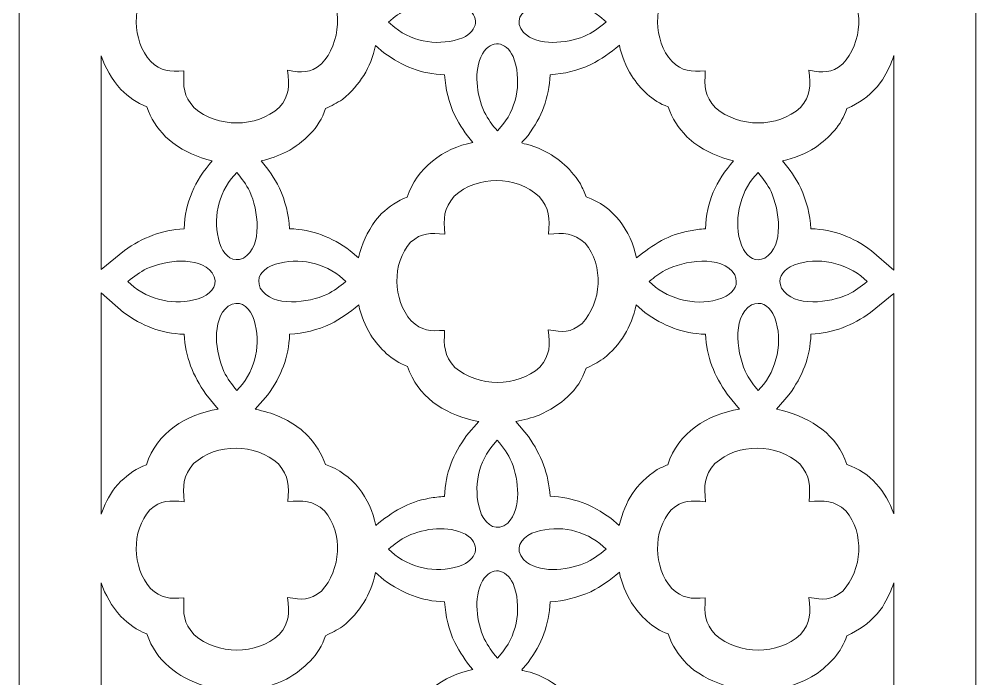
# Model space of a CAD drawing. Header units: centimetres. Extents: x -27.5 to -20.5, y -9.5 to 9.5.
# Drawn here: x -27.5 to -24.175, y 4.563 to 6.855 of the extents above; entities that cross this region are included whole.
import ezdxf

# ---------------------------------------------------------------- set-up
doc = ezdxf.new("R2010")
doc.units = ezdxf.units.CM
doc.header["$MEASUREMENT"] = 0
doc.layers.add('layer 1', color=7, linetype='Continuous')

msp = doc.modelspace()

# ---------------------------------------------------------------- linework, layer by layer
at = {"layer": 'layer 1', "color": 250, "lineweight": 9}
for points, knots in [([(-27.5, 9.5), (-27.5, 9.5), (-24.175, 9.5), (-24.175, 9.5), (-24.175, 9.5), (-24.175, 9.5), (-24.175, -9.5), (-24.175, -9.5), (-24.175, -9.5), (-24.175, -9.5), (-27.5, -9.5), (-27.5, -9.5), (-27.5, -9.5), (-27.5, -9.5), (-27.5, 9.5), (-27.5, 9.5)], [0, 0, 0, 0, 0.2, 0.2, 0.2, 0.2, 0.4, 0.4, 0.4, 0.4, 0.6, 0.6, 0.6, 0.6, 1, 1, 1, 1]), ([(-26.56661, 7.00996), (-26.56661, 7.00996), (-26.56661, 7.00996), (-26.56661, 7.00996), (-26.56661, 7.00996), (-26.56187, 7.06568), (-26.56144, 7.09753), (-26.59888, 7.14108), (-26.59888, 7.14108), (-26.67813, 7.21359), (-26.81408, 7.21432), (-26.89368, 7.14198), (-26.89368, 7.14198), (-26.93151, 7.09821), (-26.93106, 7.06576), (-26.92666, 7.00965), (-26.92666, 7.00965), (-26.97727, 7.01437), (-27.00621, 7.01599), (-27.04552, 6.98138), (-27.04552, 6.98138), (-27.11094, 6.90771), (-27.1073, 6.78228), (-27.04387, 6.70855), (-27.04387, 6.70855), (-27.00544, 6.67318), (-26.97791, 6.67253), (-26.92704, 6.67534), (-26.92704, 6.67534), (-26.93024, 6.62005), (-26.92938, 6.58901), (-26.89119, 6.54697), (-26.89119, 6.54697), (-26.81119, 6.47751), (-26.67526, 6.47627), (-26.59626, 6.54806), (-26.59626, 6.54806), (-26.55908, 6.59124), (-26.56123, 6.62237), (-26.56719, 6.67738), (-26.56719, 6.67738), (-26.51641, 6.66903), (-26.48991, 6.66564), (-26.44923, 6.69952), (-26.44923, 6.69952), (-26.38115, 6.77177), (-26.37308, 6.90203), (-26.43883, 6.97821), (-26.43883, 6.97821), (-26.48017, 7.01532), (-26.5129, 7.01397), (-26.56661, 7.00996)], [0, 0, 0, 0, 0.0714286, 0.0714286, 0.0714286, 0.0714286, 0.1428571, 0.1428571, 0.1428571, 0.1428571, 0.2142857, 0.2142857, 0.2142857, 0.2142857, 0.2857143, 0.2857143, 0.2857143, 0.2857143, 0.3571429, 0.3571429, 0.3571429, 0.3571429, 0.4285714, 0.4285714, 0.4285714, 0.4285714, 0.5, 0.5, 0.5, 0.5, 0.5714286, 0.5714286, 0.5714286, 0.5714286, 0.6428571, 0.6428571, 0.6428571, 0.6428571, 0.7142857, 0.7142857, 0.7142857, 0.7142857, 0.7857143, 0.7857143, 0.7857143, 0.7857143, 0.8571429, 0.8571429, 0.8571429, 0.8571429, 1, 1, 1, 1]), ([(-24.75484, 7.00996), (-24.75484, 7.00996), (-24.75484, 7.00996), (-24.75484, 7.00996), (-24.75484, 7.00996), (-24.75013, 7.06568), (-24.74967, 7.09753), (-24.78711, 7.14108), (-24.78711, 7.14108), (-24.86639, 7.21359), (-25.00231, 7.21432), (-25.08191, 7.14198), (-25.08191, 7.14198), (-25.11974, 7.09822), (-25.11929, 7.06574), (-25.11489, 7.00965), (-25.11489, 7.00965), (-25.16549, 7.01437), (-25.19447, 7.01599), (-25.23377, 6.98138), (-25.23377, 6.98138), (-25.29917, 6.90773), (-25.29551, 6.78227), (-25.2321, 6.70855), (-25.2321, 6.70855), (-25.1937, 6.67318), (-25.16614, 6.67253), (-25.11526, 6.67534), (-25.11526, 6.67534), (-25.11849, 6.62006), (-25.11764, 6.58901), (-25.07943, 6.54697), (-25.07943, 6.54697), (-24.99944, 6.47751), (-24.86349, 6.47628), (-24.7845, 6.54806), (-24.7845, 6.54806), (-24.74731, 6.59124), (-24.74948, 6.62237), (-24.75542, 6.67738), (-24.75542, 6.67738), (-24.70465, 6.66903), (-24.67814, 6.66564), (-24.63749, 6.69952), (-24.63749, 6.69952), (-24.5694, 6.77176), (-24.56132, 6.90205), (-24.62706, 6.97821), (-24.62706, 6.97821), (-24.66841, 7.01532), (-24.70113, 7.01397), (-24.75484, 7.00996)], [0, 0, 0, 0, 0.0714286, 0.0714286, 0.0714286, 0.0714286, 0.1428571, 0.1428571, 0.1428571, 0.1428571, 0.2142857, 0.2142857, 0.2142857, 0.2142857, 0.2857143, 0.2857143, 0.2857143, 0.2857143, 0.3571429, 0.3571429, 0.3571429, 0.3571429, 0.4285714, 0.4285714, 0.4285714, 0.4285714, 0.5, 0.5, 0.5, 0.5, 0.5714286, 0.5714286, 0.5714286, 0.5714286, 0.6428571, 0.6428571, 0.6428571, 0.6428571, 0.7142857, 0.7142857, 0.7142857, 0.7142857, 0.7857143, 0.7857143, 0.7857143, 0.7857143, 0.8571429, 0.8571429, 0.8571429, 0.8571429, 1, 1, 1, 1]), ([(-26.21678, 6.84501), (-26.21678, 6.84501), (-26.21678, 6.84501), (-26.21678, 6.84501), (-26.21678, 6.84501), (-26.19459, 6.8633), (-26.17598, 6.87754), (-26.15042, 6.89043), (-26.15042, 6.89043), (-26.08914, 6.91756), (-26.01027, 6.92844), (-25.94856, 6.89679), (-25.94856, 6.89679), (-25.89632, 6.86422), (-25.90584, 6.81607), (-25.95761, 6.79025), (-25.95761, 6.79025), (-26.03752, 6.76001), (-26.12713, 6.77387), (-26.19464, 6.82561), (-26.19464, 6.82561), (-26.19464, 6.82561), (-26.21678, 6.84501), (-26.21678, 6.84501)], [0, 0, 0, 0, 0.1428571, 0.1428571, 0.1428571, 0.1428571, 0.2857143, 0.2857143, 0.2857143, 0.2857143, 0.4285714, 0.4285714, 0.4285714, 0.4285714, 0.5714286, 0.5714286, 0.5714286, 0.5714286, 0.7142857, 0.7142857, 0.7142857, 0.7142857, 1, 1, 1, 1]), ([(-25.45953, 6.84541), (-25.45953, 6.84541), (-25.45953, 6.84541), (-25.45953, 6.84541), (-25.45953, 6.84541), (-25.48549, 6.82398), (-25.50661, 6.8085), (-25.53732, 6.7949), (-25.53732, 6.7949), (-25.59861, 6.77127), (-25.69506, 6.75885), (-25.74755, 6.80885), (-25.74755, 6.80885), (-25.77892, 6.84711), (-25.75752, 6.8808), (-25.71868, 6.90014), (-25.71868, 6.90014), (-25.63875, 6.93039), (-25.54916, 6.91654), (-25.48165, 6.8648), (-25.48165, 6.8648), (-25.48165, 6.8648), (-25.45953, 6.84541), (-25.45953, 6.84541)], [0, 0, 0, 0, 0.1428571, 0.1428571, 0.1428571, 0.1428571, 0.2857143, 0.2857143, 0.2857143, 0.2857143, 0.4285714, 0.4285714, 0.4285714, 0.4285714, 0.5714286, 0.5714286, 0.5714286, 0.5714286, 0.7142857, 0.7142857, 0.7142857, 0.7142857, 1, 1, 1, 1]), ([(-25.83795, 6.46656), (-25.83795, 6.46656), (-25.83795, 6.46656), (-25.83795, 6.46656), (-25.83795, 6.46656), (-25.85626, 6.48876), (-25.87048, 6.50737), (-25.88337, 6.53293), (-25.88337, 6.53293), (-25.91051, 6.59422), (-25.92135, 6.67308), (-25.88971, 6.7348), (-25.88971, 6.7348), (-25.85716, 6.78704), (-25.809, 6.77751), (-25.78321, 6.72572), (-25.78321, 6.72572), (-25.75295, 6.64578), (-25.7668, 6.55622), (-25.81855, 6.48871), (-25.81855, 6.48871), (-25.81855, 6.48871), (-25.83795, 6.46656), (-25.83795, 6.46656)], [0, 0, 0, 0, 0.1428571, 0.1428571, 0.1428571, 0.1428571, 0.2857143, 0.2857143, 0.2857143, 0.2857143, 0.4285714, 0.4285714, 0.4285714, 0.4285714, 0.5714286, 0.5714286, 0.5714286, 0.5714286, 0.7142857, 0.7142857, 0.7142857, 0.7142857, 1, 1, 1, 1]), ([(-26.32064, 6.02563), (-26.32064, 6.02563), (-26.32064, 6.02563), (-26.32064, 6.02563), (-26.32064, 6.02563), (-26.30781, 6.07645), (-26.29145, 6.11318), (-26.26124, 6.1561), (-26.26124, 6.1561), (-26.26124, 6.1561), (-26.24039, 6.17958), (-26.24039, 6.17958), (-26.24039, 6.17958), (-26.21415, 6.20269), (-26.18569, 6.22563), (-26.15183, 6.23649), (-26.15183, 6.23649), (-26.11954, 6.33625), (-26.02502, 6.40797), (-25.92327, 6.42642), (-25.92327, 6.42642), (-25.94873, 6.45728), (-25.96751, 6.48505), (-25.98631, 6.52038), (-25.98631, 6.52038), (-26.00619, 6.56585), (-26.01857, 6.61207), (-26.02124, 6.66181), (-26.02124, 6.66181), (-26.10314, 6.66513), (-26.16624, 6.6907), (-26.2322, 6.73806), (-26.2322, 6.73806), (-26.2322, 6.73806), (-26.26146, 6.7637), (-26.26146, 6.7637), (-26.26146, 6.7637), (-26.27925, 6.68507), (-26.31446, 6.62772), (-26.37632, 6.57616), (-26.37632, 6.57616), (-26.39628, 6.56355), (-26.41391, 6.55408), (-26.43542, 6.54439), (-26.43542, 6.54439), (-26.45663, 6.47569), (-26.51058, 6.42847), (-26.5707, 6.39381), (-26.5707, 6.39381), (-26.59903, 6.38088), (-26.62787, 6.36867), (-26.65866, 6.3629), (-26.65866, 6.3629), (-26.63306, 6.33186), (-26.6141, 6.304), (-26.59519, 6.26844), (-26.59519, 6.26844), (-26.57538, 6.2231), (-26.5629, 6.17653), (-26.56026, 6.127), (-26.56026, 6.127), (-26.47835, 6.12365), (-26.41529, 6.09815), (-26.34932, 6.05075), (-26.34932, 6.05075), (-26.34932, 6.05075), (-26.32064, 6.02563), (-26.32064, 6.02563)], [0, 0, 0, 0, 0.0555556, 0.0555556, 0.0555556, 0.0555556, 0.1111111, 0.1111111, 0.1111111, 0.1111111, 0.1666667, 0.1666667, 0.1666667, 0.1666667, 0.2222222, 0.2222222, 0.2222222, 0.2222222, 0.2777778, 0.2777778, 0.2777778, 0.2777778, 0.3333333, 0.3333333, 0.3333333, 0.3333333, 0.3888889, 0.3888889, 0.3888889, 0.3888889, 0.4444444, 0.4444444, 0.4444444, 0.4444444, 0.5, 0.5, 0.5, 0.5, 0.5555556, 0.5555556, 0.5555556, 0.5555556, 0.6111111, 0.6111111, 0.6111111, 0.6111111, 0.6666667, 0.6666667, 0.6666667, 0.6666667, 0.7222222, 0.7222222, 0.7222222, 0.7222222, 0.7777778, 0.7777778, 0.7777778, 0.7777778, 0.8333333, 0.8333333, 0.8333333, 0.8333333, 0.8888889, 0.8888889, 0.8888889, 0.8888889, 1, 1, 1, 1]), ([(-25.01681, 6.36271), (-25.01681, 6.36271), (-25.01681, 6.36271), (-25.01681, 6.36271), (-25.01681, 6.36271), (-25.07023, 6.37627), (-25.10928, 6.39347), (-25.15461, 6.4249), (-25.15461, 6.4249), (-25.15461, 6.4249), (-25.17926, 6.44629), (-25.17926, 6.44629), (-25.17926, 6.44629), (-25.20916, 6.4792), (-25.22989, 6.50829), (-25.24483, 6.55055), (-25.24483, 6.55055), (-25.30035, 6.57079), (-25.33919, 6.61138), (-25.37191, 6.65878), (-25.37191, 6.65878), (-25.39022, 6.69177), (-25.40714, 6.72705), (-25.41398, 6.76451), (-25.41398, 6.76451), (-25.44692, 6.73735), (-25.47561, 6.71709), (-25.51328, 6.69703), (-25.51328, 6.69703), (-25.55878, 6.67715), (-25.60499, 6.66479), (-25.65474, 6.6621), (-25.65474, 6.6621), (-25.65809, 6.5802), (-25.68365, 6.5171), (-25.73101, 6.45115), (-25.73101, 6.45115), (-25.76029, 6.41771), (-25.762, 6.42767), (-25.72362, 6.41729), (-25.72362, 6.41729), (-25.72362, 6.41729), (-25.69531, 6.40707), (-25.69531, 6.40707), (-25.69531, 6.40707), (-25.62925, 6.3765), (-25.58964, 6.34404), (-25.54944, 6.28295), (-25.54944, 6.28295), (-25.54208, 6.26762), (-25.53488, 6.25344), (-25.52969, 6.23725), (-25.52969, 6.23725), (-25.43439, 6.20616), (-25.37478, 6.12034), (-25.35424, 6.02555), (-25.35424, 6.02555), (-25.29793, 6.072), (-25.2414, 6.10751), (-25.16803, 6.12019), (-25.16803, 6.12019), (-25.1507, 6.12318), (-25.13277, 6.12576), (-25.11498, 6.1267), (-25.11498, 6.1267), (-25.11118, 6.22059), (-25.07805, 6.29277), (-25.01681, 6.36271)], [0, 0, 0, 0, 0.0555556, 0.0555556, 0.0555556, 0.0555556, 0.1111111, 0.1111111, 0.1111111, 0.1111111, 0.1666667, 0.1666667, 0.1666667, 0.1666667, 0.2222222, 0.2222222, 0.2222222, 0.2222222, 0.2777778, 0.2777778, 0.2777778, 0.2777778, 0.3333333, 0.3333333, 0.3333333, 0.3333333, 0.3888889, 0.3888889, 0.3888889, 0.3888889, 0.4444444, 0.4444444, 0.4444444, 0.4444444, 0.5, 0.5, 0.5, 0.5, 0.5555556, 0.5555556, 0.5555556, 0.5555556, 0.6111111, 0.6111111, 0.6111111, 0.6111111, 0.6666667, 0.6666667, 0.6666667, 0.6666667, 0.7222222, 0.7222222, 0.7222222, 0.7222222, 0.7777778, 0.7777778, 0.7777778, 0.7777778, 0.8333333, 0.8333333, 0.8333333, 0.8333333, 0.8888889, 0.8888889, 0.8888889, 0.8888889, 1, 1, 1, 1]), ([(-27.21498, 5.98517), (-27.21498, 5.98517), (-27.21498, 5.98517), (-27.21498, 5.98517), (-27.21498, 5.98517), (-27.21498, 5.98517), (-27.13436, 6.05166), (-27.13436, 6.05166), (-27.13436, 6.05166), (-27.06986, 6.09603), (-27.00555, 6.12254), (-26.92674, 6.1267), (-26.92674, 6.1267), (-26.92293, 6.22059), (-26.88982, 6.29277), (-26.82858, 6.36271), (-26.82858, 6.36271), (-26.88195, 6.37627), (-26.921, 6.39347), (-26.96637, 6.4249), (-26.96637, 6.4249), (-26.96637, 6.4249), (-26.99101, 6.44629), (-26.99101, 6.44629), (-26.99101, 6.44629), (-27.02092, 6.4792), (-27.04164, 6.50829), (-27.0566, 6.55055), (-27.0566, 6.55055), (-27.0919, 6.56342), (-27.11922, 6.58559), (-27.14649, 6.6107), (-27.14649, 6.6107), (-27.17836, 6.64774), (-27.20081, 6.68663), (-27.21498, 6.72758), (-27.21498, 6.72758), (-27.21498, 6.72758), (-27.21498, 5.98517), (-27.21498, 5.98517)], [0, 0, 0, 0, 0.0909091, 0.0909091, 0.0909091, 0.0909091, 0.1818182, 0.1818182, 0.1818182, 0.1818182, 0.2727273, 0.2727273, 0.2727273, 0.2727273, 0.3636364, 0.3636364, 0.3636364, 0.3636364, 0.4545455, 0.4545455, 0.4545455, 0.4545455, 0.5454545, 0.5454545, 0.5454545, 0.5454545, 0.6363636, 0.6363636, 0.6363636, 0.6363636, 0.7272727, 0.7272727, 0.7272727, 0.7272727, 0.8181818, 0.8181818, 0.8181818, 0.8181818, 1, 1, 1, 1]), ([(-24.45998, 6.72835), (-24.45998, 6.72835), (-24.45998, 6.72835), (-24.45998, 6.72835), (-24.45998, 6.72835), (-24.46948, 6.70008), (-24.48267, 6.67216), (-24.49989, 6.64391), (-24.49989, 6.64391), (-24.49989, 6.64391), (-24.51816, 6.61972), (-24.51816, 6.61972), (-24.51816, 6.61972), (-24.55162, 6.58421), (-24.57903, 6.56446), (-24.62366, 6.54439), (-24.62366, 6.54439), (-24.64164, 6.48616), (-24.68414, 6.44392), (-24.73213, 6.40927), (-24.73213, 6.40927), (-24.76829, 6.38845), (-24.80549, 6.37065), (-24.84689, 6.3629), (-24.84689, 6.3629), (-24.82129, 6.33187), (-24.80236, 6.304), (-24.78343, 6.26844), (-24.78343, 6.26844), (-24.76361, 6.22306), (-24.75115, 6.17654), (-24.74851, 6.127), (-24.74851, 6.127), (-24.66658, 6.12365), (-24.60352, 6.09815), (-24.53756, 6.05075), (-24.53756, 6.05075), (-24.53756, 6.05075), (-24.45998, 5.98284), (-24.45998, 5.98284), (-24.45998, 5.98284), (-24.45998, 5.98284), (-24.45998, 6.72835), (-24.45998, 6.72835)], [0, 0, 0, 0, 0.0833333, 0.0833333, 0.0833333, 0.0833333, 0.1666667, 0.1666667, 0.1666667, 0.1666667, 0.25, 0.25, 0.25, 0.25, 0.3333333, 0.3333333, 0.3333333, 0.3333333, 0.4166667, 0.4166667, 0.4166667, 0.4166667, 0.5, 0.5, 0.5, 0.5, 0.5833333, 0.5833333, 0.5833333, 0.5833333, 0.6666667, 0.6666667, 0.6666667, 0.6666667, 0.75, 0.75, 0.75, 0.75, 0.8333333, 0.8333333, 0.8333333, 0.8333333, 1, 1, 1, 1]), ([(-26.74358, 6.32225), (-26.74358, 6.32225), (-26.74358, 6.32225), (-26.74358, 6.32225), (-26.74358, 6.32225), (-26.72531, 6.30012), (-26.71124, 6.2819), (-26.6981, 6.25589), (-26.6981, 6.25589), (-26.67084, 6.19423), (-26.65032, 6.06754), (-26.72021, 6.02482), (-26.72021, 6.02482), (-26.7579, 6.00909), (-26.78188, 6.03011), (-26.7983, 6.06308), (-26.7983, 6.06308), (-26.82838, 6.14265), (-26.81473, 6.23257), (-26.76296, 6.30009), (-26.76296, 6.30009), (-26.76296, 6.30009), (-26.74358, 6.32225), (-26.74358, 6.32225)], [0, 0, 0, 0, 0.1428571, 0.1428571, 0.1428571, 0.1428571, 0.2857143, 0.2857143, 0.2857143, 0.2857143, 0.4285714, 0.4285714, 0.4285714, 0.4285714, 0.5714286, 0.5714286, 0.5714286, 0.5714286, 0.7142857, 0.7142857, 0.7142857, 0.7142857, 1, 1, 1, 1]), ([(-24.93181, 6.32225), (-24.93181, 6.32225), (-24.93181, 6.32225), (-24.93181, 6.32225), (-24.93181, 6.32225), (-24.91414, 6.30082), (-24.89896, 6.28082), (-24.88637, 6.25589), (-24.88637, 6.25589), (-24.85891, 6.19385), (-24.83862, 6.06751), (-24.90844, 6.02482), (-24.90844, 6.02482), (-24.94202, 6.01082), (-24.96477, 6.02544), (-24.98261, 6.05518), (-24.98261, 6.05518), (-25.02078, 6.13184), (-25.00195, 6.23385), (-24.95119, 6.30009), (-24.95119, 6.30009), (-24.95119, 6.30009), (-24.93181, 6.32225), (-24.93181, 6.32225)], [0, 0, 0, 0, 0.1428571, 0.1428571, 0.1428571, 0.1428571, 0.2857143, 0.2857143, 0.2857143, 0.2857143, 0.4285714, 0.4285714, 0.4285714, 0.4285714, 0.5714286, 0.5714286, 0.5714286, 0.5714286, 0.7142857, 0.7142857, 0.7142857, 0.7142857, 1, 1, 1, 1]), ([(-25.66072, 6.10838), (-25.66072, 6.10838), (-25.66072, 6.10838), (-25.66072, 6.10838), (-25.66072, 6.10838), (-25.65599, 6.16408), (-25.65556, 6.19594), (-25.693, 6.23949), (-25.693, 6.23949), (-25.77223, 6.31201), (-25.9082, 6.31273), (-25.98779, 6.24038), (-25.98779, 6.24038), (-26.0256, 6.19664), (-26.02515, 6.16416), (-26.02078, 6.10807), (-26.02078, 6.10807), (-26.07136, 6.11278), (-26.10035, 6.1144), (-26.13963, 6.0798), (-26.13963, 6.0798), (-26.20506, 6.00614), (-26.20141, 5.88068), (-26.13799, 5.80696), (-26.13799, 5.80696), (-26.09958, 5.77159), (-26.07202, 5.77094), (-26.02116, 5.77376), (-26.02116, 5.77376), (-26.02438, 5.71848), (-26.0235, 5.68741), (-25.98531, 5.64539), (-25.98531, 5.64539), (-25.90531, 5.57593), (-25.76937, 5.57468), (-25.69038, 5.64647), (-25.69038, 5.64647), (-25.6532, 5.68966), (-25.65534, 5.72078), (-25.6613, 5.7758), (-25.6613, 5.7758), (-25.61053, 5.76743), (-25.58402, 5.76406), (-25.54335, 5.79794), (-25.54335, 5.79794), (-25.47529, 5.87018), (-25.4672, 6.00046), (-25.53295, 6.07661), (-25.53295, 6.07661), (-25.57429, 6.11374), (-25.60701, 6.11239), (-25.66072, 6.10838)], [0, 0, 0, 0, 0.0714286, 0.0714286, 0.0714286, 0.0714286, 0.1428571, 0.1428571, 0.1428571, 0.1428571, 0.2142857, 0.2142857, 0.2142857, 0.2142857, 0.2857143, 0.2857143, 0.2857143, 0.2857143, 0.3571429, 0.3571429, 0.3571429, 0.3571429, 0.4285714, 0.4285714, 0.4285714, 0.4285714, 0.5, 0.5, 0.5, 0.5, 0.5714286, 0.5714286, 0.5714286, 0.5714286, 0.6428571, 0.6428571, 0.6428571, 0.6428571, 0.7142857, 0.7142857, 0.7142857, 0.7142857, 0.7857143, 0.7857143, 0.7857143, 0.7857143, 0.8571429, 0.8571429, 0.8571429, 0.8571429, 1, 1, 1, 1]), ([(-27.122, 5.94342), (-27.122, 5.94342), (-27.122, 5.94342), (-27.122, 5.94342), (-27.122, 5.94342), (-27.09988, 5.96165), (-27.08165, 5.97573), (-27.05562, 5.98883), (-27.05562, 5.98883), (-26.993, 6.01656), (-26.87871, 6.03455), (-26.82879, 5.97368), (-26.82879, 5.97368), (-26.80533, 5.93521), (-26.82701, 5.90651), (-26.86285, 5.88867), (-26.86285, 5.88867), (-26.94237, 5.85857), (-27.03231, 5.87225), (-27.09983, 5.92401), (-27.09983, 5.92401), (-27.09983, 5.92401), (-27.122, 5.94342), (-27.122, 5.94342)], [0, 0, 0, 0, 0.1428571, 0.1428571, 0.1428571, 0.1428571, 0.2857143, 0.2857143, 0.2857143, 0.2857143, 0.4285714, 0.4285714, 0.4285714, 0.4285714, 0.5714286, 0.5714286, 0.5714286, 0.5714286, 0.7142857, 0.7142857, 0.7142857, 0.7142857, 1, 1, 1, 1]), ([(-26.36472, 5.94381), (-26.36472, 5.94381), (-26.36472, 5.94381), (-26.36472, 5.94381), (-26.36472, 5.94381), (-26.38685, 5.92557), (-26.40508, 5.9115), (-26.43108, 5.89838), (-26.43108, 5.89838), (-26.49274, 5.87111), (-26.61947, 5.85056), (-26.66214, 5.92046), (-26.66214, 5.92046), (-26.67787, 5.95812), (-26.65686, 5.98216), (-26.62388, 5.99855), (-26.62388, 5.99855), (-26.54433, 6.02865), (-26.45442, 6.01498), (-26.38689, 5.96321), (-26.38689, 5.96321), (-26.38689, 5.96321), (-26.36472, 5.94381), (-26.36472, 5.94381)], [0, 0, 0, 0, 0.1428571, 0.1428571, 0.1428571, 0.1428571, 0.2857143, 0.2857143, 0.2857143, 0.2857143, 0.4285714, 0.4285714, 0.4285714, 0.4285714, 0.5714286, 0.5714286, 0.5714286, 0.5714286, 0.7142857, 0.7142857, 0.7142857, 0.7142857, 1, 1, 1, 1]), ([(-25.31024, 5.94342), (-25.31024, 5.94342), (-25.31024, 5.94342), (-25.31024, 5.94342), (-25.31024, 5.94342), (-25.29229, 5.95821), (-25.27548, 5.97153), (-25.25513, 5.98315), (-25.25513, 5.98315), (-25.1926, 6.0147), (-25.0576, 6.04008), (-25.0128, 5.96676), (-25.0128, 5.96676), (-24.99882, 5.93322), (-25.01342, 5.91043), (-25.04319, 5.8926), (-25.04319, 5.8926), (-25.11983, 5.85443), (-25.22185, 5.87326), (-25.28807, 5.92401), (-25.28807, 5.92401), (-25.28807, 5.92401), (-25.31024, 5.94342), (-25.31024, 5.94342)], [0, 0, 0, 0, 0.1428571, 0.1428571, 0.1428571, 0.1428571, 0.2857143, 0.2857143, 0.2857143, 0.2857143, 0.4285714, 0.4285714, 0.4285714, 0.4285714, 0.5714286, 0.5714286, 0.5714286, 0.5714286, 0.7142857, 0.7142857, 0.7142857, 0.7142857, 1, 1, 1, 1]), ([(-24.55296, 5.94381), (-24.55296, 5.94381), (-24.55296, 5.94381), (-24.55296, 5.94381), (-24.55296, 5.94381), (-24.5744, 5.92613), (-24.59438, 5.91096), (-24.61934, 5.89838), (-24.61934, 5.89838), (-24.68135, 5.87094), (-24.80774, 5.85062), (-24.85039, 5.92046), (-24.85039, 5.92046), (-24.8644, 5.95403), (-24.84977, 5.97678), (-24.82001, 5.99462), (-24.82001, 5.99462), (-24.74339, 6.03278), (-24.64135, 6.01397), (-24.57513, 5.96321), (-24.57513, 5.96321), (-24.57513, 5.96321), (-24.55296, 5.94381), (-24.55296, 5.94381)], [0, 0, 0, 0, 0.1428571, 0.1428571, 0.1428571, 0.1428571, 0.2857143, 0.2857143, 0.2857143, 0.2857143, 0.4285714, 0.4285714, 0.4285714, 0.4285714, 0.5714286, 0.5714286, 0.5714286, 0.5714286, 0.7142857, 0.7142857, 0.7142857, 0.7142857, 1, 1, 1, 1]), ([(-27.21498, 5.13499), (-27.21498, 5.13499), (-27.21498, 5.13499), (-27.21498, 5.13499), (-27.21498, 5.13499), (-27.2037, 5.16742), (-27.18908, 5.19535), (-27.16712, 5.22657), (-27.16712, 5.22657), (-27.16712, 5.22657), (-27.14628, 5.25004), (-27.14628, 5.25004), (-27.14628, 5.25004), (-27.12003, 5.27315), (-27.09156, 5.29609), (-27.05772, 5.30695), (-27.05772, 5.30695), (-27.02101, 5.42033), (-26.92031, 5.48033), (-26.80853, 5.50063), (-26.80853, 5.50063), (-26.80853, 5.50063), (-26.85139, 5.55262), (-26.85139, 5.55262), (-26.85139, 5.55262), (-26.89572, 5.61706), (-26.9222, 5.68106), (-26.92645, 5.76022), (-26.92645, 5.76022), (-27.00836, 5.76353), (-27.07148, 5.78911), (-27.1374, 5.83647), (-27.1374, 5.83647), (-27.1374, 5.83647), (-27.21498, 5.9044), (-27.21498, 5.9044), (-27.21498, 5.9044), (-27.21498, 5.9044), (-27.21498, 5.13499), (-27.21498, 5.13499)], [0, 0, 0, 0, 0.0909091, 0.0909091, 0.0909091, 0.0909091, 0.1818182, 0.1818182, 0.1818182, 0.1818182, 0.2727273, 0.2727273, 0.2727273, 0.2727273, 0.3636364, 0.3636364, 0.3636364, 0.3636364, 0.4545455, 0.4545455, 0.4545455, 0.4545455, 0.5454545, 0.5454545, 0.5454545, 0.5454545, 0.6363636, 0.6363636, 0.6363636, 0.6363636, 0.7272727, 0.7272727, 0.7272727, 0.7272727, 0.8181818, 0.8181818, 0.8181818, 0.8181818, 1, 1, 1, 1]), ([(-24.45998, 5.90208), (-24.45998, 5.90208), (-24.45998, 5.90208), (-24.45998, 5.90208), (-24.45998, 5.90208), (-24.45998, 5.90208), (-24.54061, 5.83557), (-24.54061, 5.83557), (-24.54061, 5.83557), (-24.60506, 5.79123), (-24.66901, 5.76479), (-24.74822, 5.76052), (-24.74822, 5.76052), (-24.75154, 5.67861), (-24.77708, 5.61551), (-24.82447, 5.54956), (-24.82447, 5.54956), (-24.82447, 5.54956), (-24.86819, 5.49963), (-24.86819, 5.49963), (-24.86819, 5.49963), (-24.86819, 5.49963), (-24.84647, 5.49551), (-24.84647, 5.49551), (-24.84647, 5.49551), (-24.74596, 5.46832), (-24.65721, 5.41181), (-24.62381, 5.30772), (-24.62381, 5.30772), (-24.5396, 5.28025), (-24.48901, 5.21483), (-24.45998, 5.1362), (-24.45998, 5.1362), (-24.45998, 5.1362), (-24.45998, 5.90208), (-24.45998, 5.90208)], [0, 0, 0, 0, 0.1, 0.1, 0.1, 0.1, 0.2, 0.2, 0.2, 0.2, 0.3, 0.3, 0.3, 0.3, 0.4, 0.4, 0.4, 0.4, 0.5, 0.5, 0.5, 0.5, 0.6, 0.6, 0.6, 0.6, 0.7, 0.7, 0.7, 0.7, 0.8, 0.8, 0.8, 0.8, 1, 1, 1, 1]), ([(-26.74317, 5.56498), (-26.74317, 5.56498), (-26.74317, 5.56498), (-26.74317, 5.56498), (-26.74317, 5.56498), (-26.76142, 5.58711), (-26.77548, 5.60534), (-26.78858, 5.63133), (-26.78858, 5.63133), (-26.81631, 5.69396), (-26.8343, 5.80825), (-26.77343, 5.85817), (-26.77343, 5.85817), (-26.73496, 5.88165), (-26.70624, 5.85996), (-26.68842, 5.82414), (-26.68842, 5.82414), (-26.65832, 5.74457), (-26.672, 5.65467), (-26.72377, 5.58713), (-26.72377, 5.58713), (-26.72377, 5.58713), (-26.74317, 5.56498), (-26.74317, 5.56498)], [0, 0, 0, 0, 0.1428571, 0.1428571, 0.1428571, 0.1428571, 0.2857143, 0.2857143, 0.2857143, 0.2857143, 0.4285714, 0.4285714, 0.4285714, 0.4285714, 0.5714286, 0.5714286, 0.5714286, 0.5714286, 0.7142857, 0.7142857, 0.7142857, 0.7142857, 1, 1, 1, 1]), ([(-26.67995, 5.49963), (-26.67995, 5.49963), (-26.67995, 5.49963), (-26.67995, 5.49963), (-26.67995, 5.49963), (-26.618, 5.48792), (-26.57154, 5.46725), (-26.52059, 5.43014), (-26.52059, 5.43014), (-26.52059, 5.43014), (-26.49638, 5.40797), (-26.49638, 5.40797), (-26.49638, 5.40797), (-26.4696, 5.37681), (-26.44826, 5.34733), (-26.43557, 5.30772), (-26.43557, 5.30772), (-26.34058, 5.27672), (-26.28071, 5.19104), (-26.26025, 5.09648), (-26.26025, 5.09648), (-26.20424, 5.14264), (-26.1475, 5.17816), (-26.07457, 5.19066), (-26.07457, 5.19066), (-26.05727, 5.19362), (-26.03933, 5.19622), (-26.02155, 5.19717), (-26.02155, 5.19717), (-26.0182, 5.27909), (-25.99264, 5.34221), (-25.9453, 5.40811), (-25.9453, 5.40811), (-25.9453, 5.40811), (-25.90207, 5.4575), (-25.90207, 5.4575), (-25.90207, 5.4575), (-25.90207, 5.4575), (-25.9225, 5.46108), (-25.9225, 5.46108), (-25.9225, 5.46108), (-26.02781, 5.4878), (-26.11303, 5.54235), (-26.15072, 5.64895), (-26.15072, 5.64895), (-26.20623, 5.66921), (-26.24505, 5.70977), (-26.27779, 5.75719), (-26.27779, 5.75719), (-26.29593, 5.78991), (-26.31307, 5.82527), (-26.31978, 5.86245), (-26.31978, 5.86245), (-26.3525, 5.83547), (-26.38108, 5.81537), (-26.41852, 5.79544), (-26.41852, 5.79544), (-26.464, 5.77557), (-26.51021, 5.76321), (-26.55998, 5.76052), (-26.55998, 5.76052), (-26.56329, 5.67861), (-26.58884, 5.61551), (-26.63623, 5.54956), (-26.63623, 5.54956), (-26.63623, 5.54956), (-26.67995, 5.49963), (-26.67995, 5.49963)], [0, 0, 0, 0, 0.0555556, 0.0555556, 0.0555556, 0.0555556, 0.1111111, 0.1111111, 0.1111111, 0.1111111, 0.1666667, 0.1666667, 0.1666667, 0.1666667, 0.2222222, 0.2222222, 0.2222222, 0.2222222, 0.2777778, 0.2777778, 0.2777778, 0.2777778, 0.3333333, 0.3333333, 0.3333333, 0.3333333, 0.3888889, 0.3888889, 0.3888889, 0.3888889, 0.4444444, 0.4444444, 0.4444444, 0.4444444, 0.5, 0.5, 0.5, 0.5, 0.5555556, 0.5555556, 0.5555556, 0.5555556, 0.6111111, 0.6111111, 0.6111111, 0.6111111, 0.6666667, 0.6666667, 0.6666667, 0.6666667, 0.7222222, 0.7222222, 0.7222222, 0.7222222, 0.7777778, 0.7777778, 0.7777778, 0.7777778, 0.8333333, 0.8333333, 0.8333333, 0.8333333, 0.8888889, 0.8888889, 0.8888889, 0.8888889, 1, 1, 1, 1]), ([(-25.35548, 5.86259), (-25.35548, 5.86259), (-25.35548, 5.86259), (-25.35548, 5.86259), (-25.35548, 5.86259), (-25.3733, 5.7837), (-25.40834, 5.72633), (-25.47046, 5.67456), (-25.47046, 5.67456), (-25.49038, 5.66196), (-25.50803, 5.65248), (-25.52954, 5.6428), (-25.52954, 5.6428), (-25.55396, 5.56371), (-25.62024, 5.51259), (-25.69242, 5.47962), (-25.69242, 5.47962), (-25.71969, 5.46993), (-25.74489, 5.4628), (-25.77332, 5.45748), (-25.77332, 5.45748), (-25.77332, 5.45748), (-25.73007, 5.40506), (-25.73007, 5.40506), (-25.73007, 5.40506), (-25.68592, 5.34082), (-25.65924, 5.27609), (-25.65504, 5.19746), (-25.65504, 5.19746), (-25.57313, 5.19411), (-25.51007, 5.16861), (-25.44408, 5.12121), (-25.44408, 5.12121), (-25.44408, 5.12121), (-25.41486, 5.09561), (-25.41486, 5.09561), (-25.41486, 5.09561), (-25.41486, 5.09561), (-25.41482, 5.09586), (-25.41482, 5.09586), (-25.41482, 5.09586), (-25.3928, 5.18309), (-25.35788, 5.23952), (-25.28228, 5.29018), (-25.28228, 5.29018), (-25.27044, 5.29592), (-25.25843, 5.30294), (-25.24595, 5.30695), (-25.24595, 5.30695), (-25.20929, 5.42033), (-25.10854, 5.48032), (-24.99676, 5.50063), (-24.99676, 5.50063), (-24.99676, 5.50063), (-25.03965, 5.55262), (-25.03965, 5.55262), (-25.03965, 5.55262), (-25.08398, 5.61706), (-25.11043, 5.68106), (-25.11468, 5.76022), (-25.11468, 5.76022), (-25.19659, 5.76353), (-25.25972, 5.78911), (-25.32564, 5.83647), (-25.32564, 5.83647), (-25.32564, 5.83647), (-25.35548, 5.86259), (-25.35548, 5.86259)], [0, 0, 0, 0, 0.0555556, 0.0555556, 0.0555556, 0.0555556, 0.1111111, 0.1111111, 0.1111111, 0.1111111, 0.1666667, 0.1666667, 0.1666667, 0.1666667, 0.2222222, 0.2222222, 0.2222222, 0.2222222, 0.2777778, 0.2777778, 0.2777778, 0.2777778, 0.3333333, 0.3333333, 0.3333333, 0.3333333, 0.3888889, 0.3888889, 0.3888889, 0.3888889, 0.4444444, 0.4444444, 0.4444444, 0.4444444, 0.5, 0.5, 0.5, 0.5, 0.5555556, 0.5555556, 0.5555556, 0.5555556, 0.6111111, 0.6111111, 0.6111111, 0.6111111, 0.6666667, 0.6666667, 0.6666667, 0.6666667, 0.7222222, 0.7222222, 0.7222222, 0.7222222, 0.7777778, 0.7777778, 0.7777778, 0.7777778, 0.8333333, 0.8333333, 0.8333333, 0.8333333, 0.8888889, 0.8888889, 0.8888889, 0.8888889, 1, 1, 1, 1]), ([(-24.9314, 5.56498), (-24.9314, 5.56498), (-24.9314, 5.56498), (-24.9314, 5.56498), (-24.9314, 5.56498), (-24.94622, 5.58293), (-24.95952, 5.59974), (-24.97114, 5.62007), (-24.97114, 5.62007), (-25.00266, 5.68262), (-25.02809, 5.81766), (-24.95475, 5.8624), (-24.95475, 5.8624), (-24.92122, 5.87641), (-24.89841, 5.86178), (-24.8806, 5.83203), (-24.8806, 5.83203), (-24.84244, 5.7554), (-24.86124, 5.65335), (-24.912, 5.58713), (-24.912, 5.58713), (-24.912, 5.58713), (-24.9314, 5.56498), (-24.9314, 5.56498)], [0, 0, 0, 0, 0.1428571, 0.1428571, 0.1428571, 0.1428571, 0.2857143, 0.2857143, 0.2857143, 0.2857143, 0.4285714, 0.4285714, 0.4285714, 0.4285714, 0.5714286, 0.5714286, 0.5714286, 0.5714286, 0.7142857, 0.7142857, 0.7142857, 0.7142857, 1, 1, 1, 1]), ([(-25.83834, 5.39272), (-25.83834, 5.39272), (-25.83834, 5.39272), (-25.83834, 5.39272), (-25.83834, 5.39272), (-25.81694, 5.36672), (-25.80144, 5.3456), (-25.78784, 5.31489), (-25.78784, 5.31489), (-25.76419, 5.25359), (-25.75179, 5.1572), (-25.8018, 5.10466), (-25.8018, 5.10466), (-25.84008, 5.07331), (-25.87372, 5.09467), (-25.89308, 5.13354), (-25.89308, 5.13354), (-25.92332, 5.21348), (-25.90946, 5.30306), (-25.85775, 5.37056), (-25.85775, 5.37056), (-25.85775, 5.37056), (-25.83834, 5.39272), (-25.83834, 5.39272)], [0, 0, 0, 0, 0.1428571, 0.1428571, 0.1428571, 0.1428571, 0.2857143, 0.2857143, 0.2857143, 0.2857143, 0.4285714, 0.4285714, 0.4285714, 0.4285714, 0.5714286, 0.5714286, 0.5714286, 0.5714286, 0.7142857, 0.7142857, 0.7142857, 0.7142857, 1, 1, 1, 1]), ([(-26.56661, 5.17884), (-26.56661, 5.17884), (-26.56661, 5.17884), (-26.56661, 5.17884), (-26.56661, 5.17884), (-26.56187, 5.23455), (-26.56144, 5.26641), (-26.59888, 5.30996), (-26.59888, 5.30996), (-26.67813, 5.38246), (-26.81408, 5.38319), (-26.89368, 5.31085), (-26.89368, 5.31085), (-26.93151, 5.26709), (-26.93106, 5.23464), (-26.92666, 5.17852), (-26.92666, 5.17852), (-26.97727, 5.18325), (-27.00621, 5.18487), (-27.04552, 5.15025), (-27.04552, 5.15025), (-27.11094, 5.07659), (-27.1073, 4.95116), (-27.04387, 4.87743), (-27.04387, 4.87743), (-27.00544, 4.84205), (-26.97791, 4.8414), (-26.92704, 4.84422), (-26.92704, 4.84422), (-26.93024, 4.78892), (-26.92938, 4.75788), (-26.89119, 4.71586), (-26.89119, 4.71586), (-26.81119, 4.64639), (-26.67526, 4.64515), (-26.59626, 4.71693), (-26.59626, 4.71693), (-26.55908, 4.76012), (-26.56123, 4.79124), (-26.56719, 4.84625), (-26.56719, 4.84625), (-26.51641, 4.8379), (-26.48991, 4.83451), (-26.44923, 4.8684), (-26.44923, 4.8684), (-26.38115, 4.94064), (-26.37308, 5.0709), (-26.43883, 5.14708), (-26.43883, 5.14708), (-26.48017, 5.1842), (-26.5129, 5.18285), (-26.56661, 5.17884)], [0, 0, 0, 0, 0.0714286, 0.0714286, 0.0714286, 0.0714286, 0.1428571, 0.1428571, 0.1428571, 0.1428571, 0.2142857, 0.2142857, 0.2142857, 0.2142857, 0.2857143, 0.2857143, 0.2857143, 0.2857143, 0.3571429, 0.3571429, 0.3571429, 0.3571429, 0.4285714, 0.4285714, 0.4285714, 0.4285714, 0.5, 0.5, 0.5, 0.5, 0.5714286, 0.5714286, 0.5714286, 0.5714286, 0.6428571, 0.6428571, 0.6428571, 0.6428571, 0.7142857, 0.7142857, 0.7142857, 0.7142857, 0.7857143, 0.7857143, 0.7857143, 0.7857143, 0.8571429, 0.8571429, 0.8571429, 0.8571429, 1, 1, 1, 1]), ([(-24.75484, 5.17884), (-24.75484, 5.17884), (-24.75484, 5.17884), (-24.75484, 5.17884), (-24.75484, 5.17884), (-24.75013, 5.23455), (-24.74967, 5.26641), (-24.78711, 5.30996), (-24.78711, 5.30996), (-24.86639, 5.38246), (-25.00231, 5.38319), (-25.08191, 5.31085), (-25.08191, 5.31085), (-25.11974, 5.2671), (-25.11929, 5.23461), (-25.11489, 5.17852), (-25.11489, 5.17852), (-25.16549, 5.18325), (-25.19447, 5.18487), (-25.23377, 5.15025), (-25.23377, 5.15025), (-25.29917, 5.07661), (-25.29551, 4.95114), (-25.2321, 4.87743), (-25.2321, 4.87743), (-25.1937, 4.84205), (-25.16614, 4.8414), (-25.11526, 4.84422), (-25.11526, 4.84422), (-25.11849, 4.78893), (-25.11764, 4.75787), (-25.07943, 4.71586), (-25.07943, 4.71586), (-24.99944, 4.64638), (-24.86349, 4.64515), (-24.7845, 4.71693), (-24.7845, 4.71693), (-24.74731, 4.76012), (-24.74948, 4.79124), (-24.75542, 4.84625), (-24.75542, 4.84625), (-24.70465, 4.8379), (-24.67814, 4.83451), (-24.63749, 4.8684), (-24.63749, 4.8684), (-24.5694, 4.94064), (-24.56132, 5.07092), (-24.62706, 5.14708), (-24.62706, 5.14708), (-24.66841, 5.1842), (-24.70113, 5.18285), (-24.75484, 5.17884)], [0, 0, 0, 0, 0.0714286, 0.0714286, 0.0714286, 0.0714286, 0.1428571, 0.1428571, 0.1428571, 0.1428571, 0.2142857, 0.2142857, 0.2142857, 0.2142857, 0.2857143, 0.2857143, 0.2857143, 0.2857143, 0.3571429, 0.3571429, 0.3571429, 0.3571429, 0.4285714, 0.4285714, 0.4285714, 0.4285714, 0.5, 0.5, 0.5, 0.5, 0.5714286, 0.5714286, 0.5714286, 0.5714286, 0.6428571, 0.6428571, 0.6428571, 0.6428571, 0.7142857, 0.7142857, 0.7142857, 0.7142857, 0.7857143, 0.7857143, 0.7857143, 0.7857143, 0.8571429, 0.8571429, 0.8571429, 0.8571429, 1, 1, 1, 1]), ([(-26.21678, 5.01388), (-26.21678, 5.01388), (-26.21678, 5.01388), (-26.21678, 5.01388), (-26.21678, 5.01388), (-26.19459, 5.03217), (-26.17598, 5.04641), (-26.15042, 5.0593), (-26.15042, 5.0593), (-26.08914, 5.08643), (-26.01027, 5.09731), (-25.94856, 5.06566), (-25.94856, 5.06566), (-25.89632, 5.03309), (-25.90584, 4.98494), (-25.95761, 4.95914), (-25.95761, 4.95914), (-26.03752, 4.92888), (-26.12713, 4.94275), (-26.19464, 4.99448), (-26.19464, 4.99448), (-26.19464, 4.99448), (-26.21678, 5.01388), (-26.21678, 5.01388)], [0, 0, 0, 0, 0.1428571, 0.1428571, 0.1428571, 0.1428571, 0.2857143, 0.2857143, 0.2857143, 0.2857143, 0.4285714, 0.4285714, 0.4285714, 0.4285714, 0.5714286, 0.5714286, 0.5714286, 0.5714286, 0.7142857, 0.7142857, 0.7142857, 0.7142857, 1, 1, 1, 1]), ([(-25.45953, 5.01428), (-25.45953, 5.01428), (-25.45953, 5.01428), (-25.45953, 5.01428), (-25.45953, 5.01428), (-25.48549, 4.99285), (-25.50661, 4.97736), (-25.53732, 4.96377), (-25.53732, 4.96377), (-25.59861, 4.94014), (-25.69506, 4.92772), (-25.74755, 4.97772), (-25.74755, 4.97772), (-25.77892, 5.01598), (-25.75752, 5.04968), (-25.71868, 5.06901), (-25.71868, 5.06901), (-25.63875, 5.09926), (-25.54916, 5.08541), (-25.48165, 5.03367), (-25.48165, 5.03367), (-25.48165, 5.03367), (-25.45953, 5.01428), (-25.45953, 5.01428)], [0, 0, 0, 0, 0.1428571, 0.1428571, 0.1428571, 0.1428571, 0.2857143, 0.2857143, 0.2857143, 0.2857143, 0.4285714, 0.4285714, 0.4285714, 0.4285714, 0.5714286, 0.5714286, 0.5714286, 0.5714286, 0.7142857, 0.7142857, 0.7142857, 0.7142857, 1, 1, 1, 1]), ([(-25.83795, 4.63545), (-25.83795, 4.63545), (-25.83795, 4.63545), (-25.83795, 4.63545), (-25.83795, 4.63545), (-25.85626, 4.65764), (-25.87048, 4.67624), (-25.88337, 4.7018), (-25.88337, 4.7018), (-25.91051, 4.76309), (-25.92135, 4.84195), (-25.88971, 4.90368), (-25.88971, 4.90368), (-25.85716, 4.95591), (-25.809, 4.94638), (-25.78321, 4.8946), (-25.78321, 4.8946), (-25.75295, 4.81465), (-25.7668, 4.72509), (-25.81855, 4.65759), (-25.81855, 4.65759), (-25.81855, 4.65759), (-25.83795, 4.63545), (-25.83795, 4.63545)], [0, 0, 0, 0, 0.1428571, 0.1428571, 0.1428571, 0.1428571, 0.2857143, 0.2857143, 0.2857143, 0.2857143, 0.4285714, 0.4285714, 0.4285714, 0.4285714, 0.5714286, 0.5714286, 0.5714286, 0.5714286, 0.7142857, 0.7142857, 0.7142857, 0.7142857, 1, 1, 1, 1]), ([(-26.32064, 4.19451), (-26.32064, 4.19451), (-26.32064, 4.19451), (-26.32064, 4.19451), (-26.32064, 4.19451), (-26.30781, 4.24532), (-26.29145, 4.28205), (-26.26124, 4.32498), (-26.26124, 4.32498), (-26.26124, 4.32498), (-26.24039, 4.34846), (-26.24039, 4.34846), (-26.24039, 4.34846), (-26.21415, 4.37156), (-26.18569, 4.3945), (-26.15183, 4.40536), (-26.15183, 4.40536), (-26.11954, 4.50512), (-26.02502, 4.57684), (-25.92327, 4.59529), (-25.92327, 4.59529), (-25.94873, 4.62615), (-25.96751, 4.65392), (-25.98631, 4.68925), (-25.98631, 4.68925), (-26.00619, 4.73472), (-26.01857, 4.78094), (-26.02124, 4.83068), (-26.02124, 4.83068), (-26.10314, 4.834), (-26.16624, 4.85958), (-26.2322, 4.90693), (-26.2322, 4.90693), (-26.2322, 4.90693), (-26.26146, 4.93257), (-26.26146, 4.93257), (-26.26146, 4.93257), (-26.27925, 4.85394), (-26.31446, 4.79659), (-26.37632, 4.74503), (-26.37632, 4.74503), (-26.39628, 4.73242), (-26.41391, 4.72294), (-26.43542, 4.71327), (-26.43542, 4.71327), (-26.45663, 4.64457), (-26.51058, 4.59734), (-26.5707, 4.56269), (-26.5707, 4.56269), (-26.59903, 4.54974), (-26.62787, 4.53754), (-26.65866, 4.53179), (-26.65866, 4.53179), (-26.63306, 4.50074), (-26.6141, 4.47288), (-26.59519, 4.43731), (-26.59519, 4.43731), (-26.57538, 4.39197), (-26.5629, 4.3454), (-26.56026, 4.29587), (-26.56026, 4.29587), (-26.47835, 4.29252), (-26.41529, 4.26702), (-26.34932, 4.21963), (-26.34932, 4.21963), (-26.34932, 4.21963), (-26.32064, 4.19451), (-26.32064, 4.19451)], [0, 0, 0, 0, 0.0555556, 0.0555556, 0.0555556, 0.0555556, 0.1111111, 0.1111111, 0.1111111, 0.1111111, 0.1666667, 0.1666667, 0.1666667, 0.1666667, 0.2222222, 0.2222222, 0.2222222, 0.2222222, 0.2777778, 0.2777778, 0.2777778, 0.2777778, 0.3333333, 0.3333333, 0.3333333, 0.3333333, 0.3888889, 0.3888889, 0.3888889, 0.3888889, 0.4444444, 0.4444444, 0.4444444, 0.4444444, 0.5, 0.5, 0.5, 0.5, 0.5555556, 0.5555556, 0.5555556, 0.5555556, 0.6111111, 0.6111111, 0.6111111, 0.6111111, 0.6666667, 0.6666667, 0.6666667, 0.6666667, 0.7222222, 0.7222222, 0.7222222, 0.7222222, 0.7777778, 0.7777778, 0.7777778, 0.7777778, 0.8333333, 0.8333333, 0.8333333, 0.8333333, 0.8888889, 0.8888889, 0.8888889, 0.8888889, 1, 1, 1, 1]), ([(-25.01681, 4.53159), (-25.01681, 4.53159), (-25.01681, 4.53159), (-25.01681, 4.53159), (-25.01681, 4.53159), (-25.07023, 4.54514), (-25.10928, 4.56234), (-25.15461, 4.59377), (-25.15461, 4.59377), (-25.15461, 4.59377), (-25.17926, 4.61517), (-25.17926, 4.61517), (-25.17926, 4.61517), (-25.20916, 4.64807), (-25.22989, 4.67717), (-25.24483, 4.71942), (-25.24483, 4.71942), (-25.30035, 4.73966), (-25.33919, 4.78025), (-25.37191, 4.82766), (-25.37191, 4.82766), (-25.39022, 4.86064), (-25.40714, 4.89592), (-25.41398, 4.93339), (-25.41398, 4.93339), (-25.44692, 4.90623), (-25.47561, 4.88596), (-25.51328, 4.8659), (-25.51328, 4.8659), (-25.55878, 4.84602), (-25.60499, 4.83366), (-25.65474, 4.83099), (-25.65474, 4.83099), (-25.65809, 4.74908), (-25.68365, 4.68597), (-25.73101, 4.62002), (-25.73101, 4.62002), (-25.76029, 4.5866), (-25.762, 4.59655), (-25.72362, 4.58616), (-25.72362, 4.58616), (-25.72362, 4.58616), (-25.69531, 4.57594), (-25.69531, 4.57594), (-25.69531, 4.57594), (-25.62925, 4.54537), (-25.58964, 4.51292), (-25.54944, 4.45182), (-25.54944, 4.45182), (-25.54208, 4.43648), (-25.53488, 4.42232), (-25.52969, 4.40613), (-25.52969, 4.40613), (-25.43439, 4.37503), (-25.37478, 4.28922), (-25.35424, 4.19443), (-25.35424, 4.19443), (-25.29793, 4.24088), (-25.2414, 4.27639), (-25.16803, 4.28906), (-25.16803, 4.28906), (-25.1507, 4.29207), (-25.13277, 4.29464), (-25.11498, 4.29558), (-25.11498, 4.29558), (-25.11118, 4.38946), (-25.07805, 4.46164), (-25.01681, 4.53159)], [0, 0, 0, 0, 0.0555556, 0.0555556, 0.0555556, 0.0555556, 0.1111111, 0.1111111, 0.1111111, 0.1111111, 0.1666667, 0.1666667, 0.1666667, 0.1666667, 0.2222222, 0.2222222, 0.2222222, 0.2222222, 0.2777778, 0.2777778, 0.2777778, 0.2777778, 0.3333333, 0.3333333, 0.3333333, 0.3333333, 0.3888889, 0.3888889, 0.3888889, 0.3888889, 0.4444444, 0.4444444, 0.4444444, 0.4444444, 0.5, 0.5, 0.5, 0.5, 0.5555556, 0.5555556, 0.5555556, 0.5555556, 0.6111111, 0.6111111, 0.6111111, 0.6111111, 0.6666667, 0.6666667, 0.6666667, 0.6666667, 0.7222222, 0.7222222, 0.7222222, 0.7222222, 0.7777778, 0.7777778, 0.7777778, 0.7777778, 0.8333333, 0.8333333, 0.8333333, 0.8333333, 0.8888889, 0.8888889, 0.8888889, 0.8888889, 1, 1, 1, 1]), ([(-27.21498, 4.15508), (-27.21498, 4.15508), (-27.21498, 4.15508), (-27.21498, 4.15508), (-27.21498, 4.15508), (-27.14454, 4.21529), (-27.07526, 4.27255), (-26.97979, 4.28906), (-26.97979, 4.28906), (-26.96249, 4.29205), (-26.94454, 4.29464), (-26.92674, 4.29558), (-26.92674, 4.29558), (-26.92293, 4.38946), (-26.88982, 4.46164), (-26.82858, 4.53159), (-26.82858, 4.53159), (-26.82858, 4.53159), (-26.85701, 4.53881), (-26.85701, 4.53881), (-26.85701, 4.53881), (-26.95056, 4.57068), (-27.02253, 4.62315), (-27.0566, 4.71942), (-27.0566, 4.71942), (-27.0919, 4.7323), (-27.11922, 4.75447), (-27.14649, 4.77957), (-27.14649, 4.77957), (-27.17836, 4.81661), (-27.20081, 4.8555), (-27.21498, 4.89645), (-27.21498, 4.89645), (-27.21498, 4.89645), (-27.21498, 4.15508), (-27.21498, 4.15508)], [0, 0, 0, 0, 0.1, 0.1, 0.1, 0.1, 0.2, 0.2, 0.2, 0.2, 0.3, 0.3, 0.3, 0.3, 0.4, 0.4, 0.4, 0.4, 0.5, 0.5, 0.5, 0.5, 0.6, 0.6, 0.6, 0.6, 0.7, 0.7, 0.7, 0.7, 0.8, 0.8, 0.8, 0.8, 1, 1, 1, 1]), ([(-24.45998, 4.89723), (-24.45998, 4.89723), (-24.45998, 4.89723), (-24.45998, 4.89723), (-24.45998, 4.89723), (-24.46948, 4.86896), (-24.48267, 4.84103), (-24.49989, 4.81278), (-24.49989, 4.81278), (-24.49989, 4.81278), (-24.51816, 4.7886), (-24.51816, 4.7886), (-24.51816, 4.7886), (-24.55162, 4.75308), (-24.57903, 4.73334), (-24.62366, 4.71327), (-24.62366, 4.71327), (-24.64164, 4.65503), (-24.68414, 4.61279), (-24.73213, 4.57814), (-24.73213, 4.57814), (-24.76829, 4.55731), (-24.80549, 4.53953), (-24.84689, 4.53179), (-24.84689, 4.53179), (-24.82129, 4.50074), (-24.80236, 4.47288), (-24.78343, 4.43731), (-24.78343, 4.43731), (-24.76361, 4.39193), (-24.75115, 4.34543), (-24.74851, 4.29587), (-24.74851, 4.29587), (-24.66658, 4.29252), (-24.60352, 4.26702), (-24.53756, 4.21963), (-24.53756, 4.21963), (-24.53756, 4.21963), (-24.45998, 4.15171), (-24.45998, 4.15171), (-24.45998, 4.15171), (-24.45998, 4.15171), (-24.45998, 4.89723), (-24.45998, 4.89723)], [0, 0, 0, 0, 0.0833333, 0.0833333, 0.0833333, 0.0833333, 0.1666667, 0.1666667, 0.1666667, 0.1666667, 0.25, 0.25, 0.25, 0.25, 0.3333333, 0.3333333, 0.3333333, 0.3333333, 0.4166667, 0.4166667, 0.4166667, 0.4166667, 0.5, 0.5, 0.5, 0.5, 0.5833333, 0.5833333, 0.5833333, 0.5833333, 0.6666667, 0.6666667, 0.6666667, 0.6666667, 0.75, 0.75, 0.75, 0.75, 0.8333333, 0.8333333, 0.8333333, 0.8333333, 1, 1, 1, 1])]:
    msp.add_open_spline(points, degree=3, knots=knots, dxfattribs=at)

doc.saveas('drawing.dxf')
